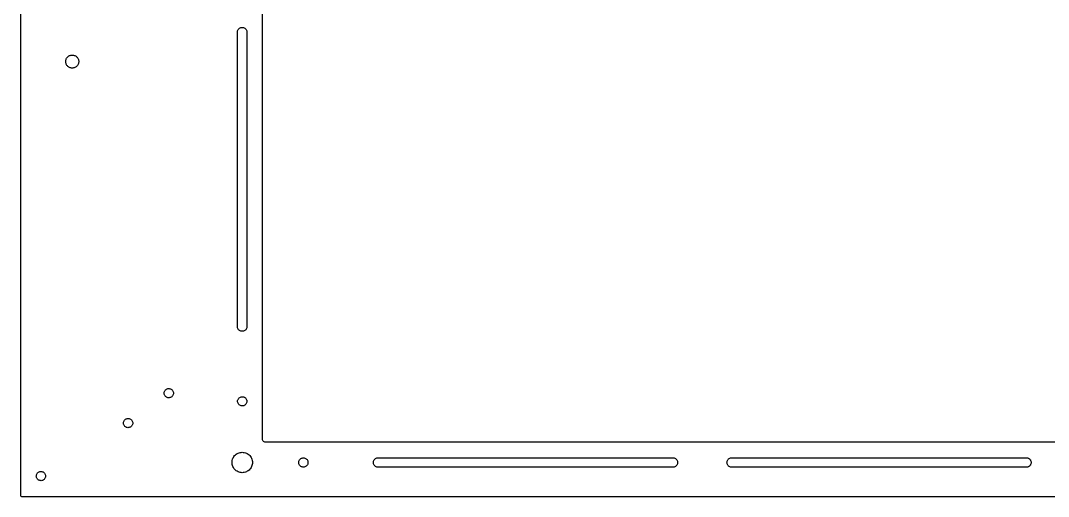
# Model space of a CAD drawing. Header units: metres. Extents: x -319 to 319, y -232 to 232.
# Drawn here: x -319 to 59, y -232.5 to -57.4 of the extents above; entities that cross this region are included whole.
import ezdxf

# ---------------------------------------------------------------- set-up
doc = ezdxf.new("R2010")
doc.units = ezdxf.units.M

msp = doc.modelspace()

# ---------------------------------------------------------------- linework, layer by layer
for p, q in [((-319, 232), (-319, -232)), ((-230, -211.5), (-230, 211.5)), ((-238.823, -60.5207), (-238.646, -60.3441)), ((-238.646, -60.3441), (-238.446, -60.1945)), ((-238.446, -60.1945), (-238.227, -60.0748)), ((-238.227, -60.0748), (-237.993, -59.9875)), ((-237.993, -59.9875), (-237.749, -59.9345)), ((-237.749, -59.9345), (-237.5, -59.9167)), ((-237.5, -59.9167), (-237.251, -59.9345)), ((-237.251, -59.9345), (-237.007, -59.9875)), ((-237.007, -59.9875), (-236.773, -60.0748)), ((-236.773, -60.0748), (-236.554, -60.1945)), ((-236.554, -60.1945), (-236.354, -60.3441)), ((-236.354, -60.3441), (-236.177, -60.5207)), ((-239.25, -61.6667), (-239.232, -61.4176)), ((-239.25, -170), (-239.25, -61.6667)), ((-239.232, -61.4176), (-239.179, -61.1736)), ((-239.179, -61.1736), (-239.092, -60.9397)), ((-239.092, -60.9397), (-238.972, -60.7205)), ((-238.972, -60.7205), (-238.823, -60.5207)), ((-236.177, -60.5207), (-236.028, -60.7205)), ((-236.028, -60.7205), (-235.908, -60.9397)), ((-235.908, -60.9397), (-235.821, -61.1736)), ((-235.821, -61.1736), (-235.768, -61.4176)), ((-235.768, -61.4176), (-235.75, -61.6667)), ((-235.75, -61.6667), (-235.75, -170)), ((-302.348, -72.001), (-302.283, -71.7584)), ((-302.283, -71.7584), (-302.193, -71.5238)), ((-302.193, -71.5238), (-302.078, -71.3)), ((-302.078, -71.3), (-301.942, -71.0893)), ((-301.942, -71.0893), (-301.784, -70.8941)), ((-301.784, -70.8941), (-301.606, -70.7164)), ((-301.606, -70.7164), (-301.411, -70.5583)), ((-301.411, -70.5583), (-301.2, -70.4215)), ((-301.2, -70.4215), (-300.976, -70.3075)), ((-300.976, -70.3075), (-300.742, -70.2175)), ((-300.742, -70.2175), (-300.499, -70.1524)), ((-300.499, -70.1524), (-300.251, -70.1131)), ((-300.251, -70.1131), (-300, -70.1)), ((-300, -70.1), (-299.749, -70.1131)), ((-299.749, -70.1131), (-299.501, -70.1524)), ((-299.501, -70.1524), (-299.258, -70.2175)), ((-299.258, -70.2175), (-299.024, -70.3075)), ((-299.024, -70.3075), (-298.8, -70.4215)), ((-298.8, -70.4215), (-298.589, -70.5583)), ((-298.589, -70.5583), (-298.394, -70.7164)), ((-298.394, -70.7164), (-298.216, -70.8941)), ((-298.216, -70.8941), (-298.058, -71.0893)), ((-298.058, -71.0893), (-297.922, -71.3)), ((-297.922, -71.3), (-297.807, -71.5238)), ((-297.807, -71.5238), (-297.717, -71.7584)), ((-297.717, -71.7584), (-297.652, -72.001)), ((-302.4, -72.5), (-302.387, -72.2491)), ((-302.387, -72.7509), (-302.4, -72.5)), ((-302.387, -72.2491), (-302.348, -72.001)), ((-302.348, -72.999), (-302.387, -72.7509)), ((-302.283, -73.2416), (-302.348, -72.999)), ((-302.193, -73.4762), (-302.283, -73.2416)), ((-302.078, -73.7), (-302.193, -73.4762)), ((-301.942, -73.9107), (-302.078, -73.7)), ((-301.784, -74.1059), (-301.942, -73.9107)), ((-301.606, -74.2835), (-301.784, -74.1059)), ((-301.411, -74.4416), (-301.606, -74.2835)), ((-301.2, -74.5785), (-301.411, -74.4416)), ((-300.976, -74.6925), (-301.2, -74.5785)), ((-300.742, -74.7825), (-300.976, -74.6925)), ((-300.499, -74.8475), (-300.742, -74.7825)), ((-300.251, -74.8869), (-300.499, -74.8475)), ((-300, -74.9), (-300.251, -74.8869)), ((-299.749, -74.8869), (-300, -74.9)), ((-299.501, -74.8475), (-299.749, -74.8869)), ((-299.258, -74.7825), (-299.501, -74.8475)), ((-299.024, -74.6925), (-299.258, -74.7825)), ((-298.8, -74.5785), (-299.024, -74.6925)), ((-298.589, -74.4416), (-298.8, -74.5785)), ((-298.394, -74.2835), (-298.589, -74.4416)), ((-298.216, -74.1059), (-298.394, -74.2835)), ((-298.058, -73.9107), (-298.216, -74.1059)), ((-297.922, -73.7), (-298.058, -73.9107)), ((-297.807, -73.4762), (-297.922, -73.7)), ((-297.717, -73.2416), (-297.807, -73.4762)), ((-297.652, -72.999), (-297.717, -73.2416)), ((-297.652, -72.001), (-297.613, -72.2491)), ((-297.613, -72.7509), (-297.652, -72.999)), ((-297.613, -72.2491), (-297.6, -72.5)), ((-297.6, -72.5), (-297.613, -72.7509)), ((-239.232, -170.249), (-239.25, -170)), ((-235.75, -170), (-235.768, -170.249)), ((-239.179, -170.493), (-239.232, -170.249)), ((-239.092, -170.727), (-239.179, -170.493)), ((-238.972, -170.946), (-239.092, -170.727)), ((-238.823, -171.146), (-238.972, -170.946)), ((-238.646, -171.323), (-238.823, -171.146)), ((-238.446, -171.472), (-238.646, -171.323)), ((-238.227, -171.592), (-238.446, -171.472)), ((-237.993, -171.679), (-238.227, -171.592)), ((-237.749, -171.732), (-237.993, -171.679)), ((-237.5, -171.75), (-237.749, -171.732)), ((-237.251, -171.732), (-237.5, -171.75)), ((-237.007, -171.679), (-237.251, -171.732)), ((-236.773, -171.592), (-237.007, -171.679)), ((-236.554, -171.472), (-236.773, -171.592)), ((-236.354, -171.323), (-236.554, -171.472)), ((-236.177, -171.146), (-236.354, -171.323)), ((-236.028, -170.946), (-236.177, -171.146)), ((-235.908, -170.727), (-236.028, -170.946)), ((-235.821, -170.493), (-235.908, -170.727)), ((-235.768, -170.249), (-235.821, -170.493)), ((-266.195, -194.376), (-266.159, -194.13)), ((-266.195, -194.624), (-266.195, -194.376)), ((-266.159, -194.87), (-266.195, -194.624)), ((-266.159, -194.13), (-266.088, -193.893)), ((-266.088, -195.107), (-266.159, -194.87)), ((-266.088, -193.893), (-265.982, -193.668)), ((-265.982, -195.332), (-266.088, -195.107)), ((-265.982, -193.668), (-265.846, -193.461)), ((-265.846, -195.539), (-265.982, -195.332)), ((-265.846, -193.461), (-265.68, -193.276)), ((-265.68, -195.724), (-265.846, -195.539)), ((-265.68, -193.276), (-265.489, -193.117)), ((-265.489, -195.883), (-265.68, -195.724)), ((-265.489, -193.117), (-265.277, -192.988)), ((-265.277, -196.012), (-265.489, -195.883)), ((-265.277, -192.988), (-265.049, -192.891)), ((-265.049, -196.109), (-265.277, -196.012)), ((-265.049, -192.891), (-264.809, -192.828)), ((-264.809, -196.172), (-265.049, -196.109)), ((-264.809, -192.828), (-264.562, -192.801)), ((-264.562, -196.199), (-264.809, -196.172)), ((-264.562, -192.801), (-264.314, -192.81)), ((-264.314, -196.19), (-264.562, -196.199)), ((-264.314, -192.81), (-264.07, -192.855)), ((-264.07, -196.145), (-264.314, -196.19)), ((-264.07, -192.855), (-263.835, -192.935)), ((-263.835, -196.065), (-264.07, -196.145)), ((-263.835, -192.935), (-263.614, -193.049)), ((-263.614, -195.951), (-263.835, -196.065)), ((-263.614, -193.049), (-263.413, -193.193)), ((-263.413, -195.807), (-263.614, -195.951)), ((-263.413, -193.193), (-263.234, -193.366)), ((-263.234, -195.634), (-263.413, -195.807)), ((-263.234, -193.366), (-263.082, -193.562)), ((-263.082, -195.438), (-263.234, -195.634)), ((-263.082, -193.562), (-262.961, -193.778)), ((-262.961, -195.222), (-263.082, -195.438)), ((-262.961, -193.778), (-262.872, -194.01)), ((-262.872, -194.99), (-262.961, -195.222)), ((-262.872, -194.01), (-262.818, -194.252)), ((-262.818, -194.748), (-262.872, -194.99)), ((-262.818, -194.252), (-262.8, -194.5)), ((-262.8, -194.5), (-262.818, -194.748)), ((-238.918, -196.562), (-238.766, -196.366)), ((-238.766, -196.366), (-238.587, -196.193)), ((-238.587, -196.193), (-238.386, -196.049)), ((-238.386, -196.049), (-238.165, -195.935)), ((-238.165, -195.935), (-237.93, -195.855)), ((-237.93, -195.855), (-237.686, -195.81)), ((-237.686, -195.81), (-237.438, -195.801)), ((-237.438, -195.801), (-237.191, -195.828)), ((-237.191, -195.828), (-236.951, -195.891)), ((-236.951, -195.891), (-236.723, -195.988)), ((-236.723, -195.988), (-236.511, -196.117)), ((-236.511, -196.117), (-236.32, -196.276)), ((-236.32, -196.276), (-236.154, -196.461)), ((-236.154, -196.461), (-236.018, -196.668)), ((-239.2, -197.5), (-239.182, -197.252)), ((-239.182, -197.748), (-239.2, -197.5)), ((-239.182, -197.252), (-239.128, -197.01)), ((-239.128, -197.99), (-239.182, -197.748)), ((-239.128, -197.01), (-239.039, -196.778)), ((-239.039, -198.222), (-239.128, -197.99)), ((-239.039, -196.778), (-238.918, -196.562)), ((-238.918, -198.438), (-239.039, -198.222)), ((-238.766, -198.634), (-238.918, -198.438)), ((-238.587, -198.807), (-238.766, -198.634)), ((-238.386, -198.951), (-238.587, -198.807)), ((-238.165, -199.065), (-238.386, -198.951)), ((-237.93, -199.145), (-238.165, -199.065)), ((-237.686, -199.19), (-237.93, -199.145)), ((-237.438, -199.199), (-237.686, -199.19)), ((-237.191, -199.172), (-237.438, -199.199)), ((-236.951, -199.109), (-237.191, -199.172)), ((-236.723, -199.012), (-236.951, -199.109)), ((-236.511, -198.883), (-236.723, -199.012)), ((-236.32, -198.724), (-236.511, -198.883)), ((-236.154, -198.539), (-236.32, -198.724)), ((-236.018, -198.332), (-236.154, -198.539)), ((-236.018, -196.668), (-235.912, -196.893)), ((-235.912, -198.107), (-236.018, -198.332)), ((-235.912, -196.893), (-235.841, -197.13)), ((-235.841, -197.87), (-235.912, -198.107)), ((-235.841, -197.13), (-235.805, -197.376)), ((-235.805, -197.624), (-235.841, -197.87)), ((-235.805, -197.376), (-235.805, -197.624)), ((-280.439, -204.117), (-280.227, -203.988)), ((-280.227, -203.988), (-279.999, -203.891)), ((-279.999, -203.891), (-279.759, -203.828)), ((-279.759, -203.828), (-279.512, -203.801)), ((-279.512, -203.801), (-279.264, -203.81)), ((-279.264, -203.81), (-279.02, -203.855)), ((-279.02, -203.855), (-278.785, -203.935)), ((-278.785, -203.935), (-278.564, -204.049)), ((-278.564, -204.049), (-278.363, -204.193)), ((-281.145, -205.376), (-281.109, -205.13)), ((-281.145, -205.624), (-281.145, -205.376)), ((-281.109, -205.87), (-281.145, -205.624)), ((-281.109, -205.13), (-281.038, -204.893)), ((-281.038, -206.107), (-281.109, -205.87)), ((-281.038, -204.893), (-280.932, -204.668)), ((-280.932, -206.332), (-281.038, -206.107)), ((-280.932, -204.668), (-280.796, -204.461)), ((-280.796, -206.539), (-280.932, -206.332)), ((-280.796, -204.461), (-280.63, -204.276)), ((-280.63, -206.724), (-280.796, -206.539)), ((-280.63, -204.276), (-280.439, -204.117)), ((-280.439, -206.883), (-280.63, -206.724)), ((-280.227, -207.012), (-280.439, -206.883)), ((-279.999, -207.109), (-280.227, -207.012)), ((-279.759, -207.172), (-279.999, -207.109)), ((-279.512, -207.199), (-279.759, -207.172)), ((-279.264, -207.19), (-279.512, -207.199)), ((-279.02, -207.145), (-279.264, -207.19)), ((-278.785, -207.065), (-279.02, -207.145)), ((-278.564, -206.951), (-278.785, -207.065)), ((-278.363, -206.807), (-278.564, -206.951)), ((-278.363, -204.193), (-278.184, -204.366)), ((-278.184, -206.634), (-278.363, -206.807)), ((-278.184, -204.366), (-278.032, -204.562)), ((-278.032, -206.438), (-278.184, -206.634)), ((-278.032, -204.562), (-277.911, -204.778)), ((-277.911, -206.222), (-278.032, -206.438)), ((-277.911, -204.778), (-277.822, -205.01)), ((-277.822, -205.99), (-277.911, -206.222)), ((-277.822, -205.01), (-277.768, -205.252)), ((-277.768, -205.748), (-277.822, -205.99)), ((-277.768, -205.252), (-277.75, -205.5)), ((-277.75, -205.5), (-277.768, -205.748)), ((-229.975, -211.723), (-230, -211.5)), ((-229.901, -211.934), (-229.975, -211.723)), ((-229.782, -212.123), (-229.901, -211.934)), ((-229.623, -212.282), (-229.782, -212.123)), ((-229.434, -212.401), (-229.623, -212.282)), ((-229.223, -212.475), (-229.434, -212.401)), ((-229, -212.5), (-229.223, -212.475)), ((229, -212.5), (-229, -212.5)), ((-241.168, -219.22), (-241.066, -218.841)), ((-241.066, -218.841), (-240.926, -218.475)), ((-240.926, -218.475), (-240.748, -218.125)), ((-240.748, -218.125), (-240.534, -217.796)), ((-240.534, -217.796), (-240.287, -217.491)), ((-240.287, -217.491), (-240.009, -217.213)), ((-240.009, -217.213), (-239.704, -216.966)), ((-239.704, -216.966), (-239.375, -216.752)), ((-239.375, -216.752), (-239.025, -216.574)), ((-239.025, -216.574), (-238.659, -216.434)), ((-238.659, -216.434), (-238.28, -216.332)), ((-238.28, -216.332), (-237.892, -216.271)), ((-237.892, -216.271), (-237.5, -216.25)), ((-237.5, -216.25), (-237.108, -216.271)), ((-237.108, -216.271), (-236.72, -216.332)), ((-236.72, -216.332), (-236.341, -216.434)), ((-236.341, -216.434), (-235.975, -216.574)), ((-235.975, -216.574), (-235.625, -216.752)), ((-235.625, -216.752), (-235.296, -216.966)), ((-235.296, -216.966), (-234.991, -217.213)), ((-234.991, -217.213), (-234.713, -217.491)), ((-234.713, -217.491), (-234.466, -217.796)), ((-234.466, -217.796), (-234.252, -218.125)), ((-234.252, -218.125), (-234.074, -218.475)), ((-234.074, -218.475), (-233.934, -218.841)), ((-233.934, -218.841), (-233.832, -219.22)), ((-216.539, -219.278), (-216.418, -219.062)), ((-216.418, -219.062), (-216.266, -218.866)), ((-216.266, -218.866), (-216.087, -218.693)), ((-216.087, -218.693), (-215.886, -218.549)), ((-215.886, -218.549), (-215.665, -218.435)), ((-215.665, -218.435), (-215.43, -218.355)), ((-215.43, -218.355), (-215.186, -218.31)), ((-215.186, -218.31), (-214.938, -218.301)), ((-214.938, -218.301), (-214.691, -218.328)), ((-214.691, -218.328), (-214.451, -218.391)), ((-214.451, -218.391), (-214.223, -218.488)), ((-214.223, -218.488), (-214.011, -218.617)), ((-214.011, -218.617), (-213.82, -218.776)), ((-213.82, -218.776), (-213.654, -218.961)), ((-213.654, -218.961), (-213.518, -219.168)), ((-213.518, -219.168), (-213.412, -219.393)), ((-189.092, -219.273), (-188.972, -219.054)), ((-188.972, -219.054), (-188.823, -218.854)), ((-188.823, -218.854), (-188.646, -218.677)), ((-188.646, -218.677), (-188.446, -218.528)), ((-188.446, -218.528), (-188.227, -218.408)), ((-188.227, -218.408), (-187.993, -218.321)), ((-187.993, -218.321), (-187.749, -218.268)), ((-187.749, -218.268), (-187.5, -218.25)), ((-187.5, -218.25), (-79.1667, -218.25)), ((-79.1667, -218.25), (-78.9176, -218.268)), ((-78.9176, -218.268), (-78.6736, -218.321)), ((-78.6736, -218.321), (-78.4397, -218.408)), ((-78.4397, -218.408), (-78.2205, -218.528)), ((-78.2205, -218.528), (-78.0207, -218.677)), ((-78.0207, -218.677), (-77.8441, -218.854)), ((-77.8441, -218.854), (-77.6945, -219.054)), ((-77.6945, -219.054), (-77.5748, -219.273)), ((-59.0918, -219.273), (-58.9722, -219.054)), ((-58.9722, -219.054), (-58.8226, -218.854)), ((-58.8226, -218.854), (-58.646, -218.677)), ((-58.646, -218.677), (-58.4461, -218.528)), ((-58.4461, -218.528), (-58.227, -218.408)), ((-58.227, -218.408), (-57.993, -218.321)), ((-57.993, -218.321), (-57.749, -218.268)), ((-57.749, -218.268), (-57.5, -218.25)), ((-57.5, -218.25), (50.8333, -218.25)), ((50.8333, -218.25), (51.0824, -218.268)), ((51.0824, -218.268), (51.3264, -218.321)), ((51.3264, -218.321), (51.5603, -218.408)), ((51.5603, -218.408), (51.7794, -218.528)), ((51.7794, -218.528), (51.9793, -218.677)), ((51.9793, -218.677), (52.1559, -218.854)), ((52.1559, -218.854), (52.3055, -219.054)), ((52.3055, -219.054), (52.4252, -219.273)), ((-241.25, -220), (-241.229, -219.608)), ((-241.229, -220.392), (-241.25, -220)), ((-241.229, -219.608), (-241.168, -219.22)), ((-241.168, -220.78), (-241.229, -220.392)), ((-241.066, -221.159), (-241.168, -220.78)), ((-240.926, -221.525), (-241.066, -221.159)), ((-240.748, -221.875), (-240.926, -221.525)), ((-240.534, -222.204), (-240.748, -221.875)), ((-240.287, -222.509), (-240.534, -222.204)), ((-240.009, -222.787), (-240.287, -222.509)), ((-239.704, -223.034), (-240.009, -222.787)), ((-234.991, -222.787), (-235.296, -223.034)), ((-234.713, -222.509), (-234.991, -222.787)), ((-234.466, -222.204), (-234.713, -222.509)), ((-234.252, -221.875), (-234.466, -222.204)), ((-234.074, -221.525), (-234.252, -221.875)), ((-233.934, -221.159), (-234.074, -221.525)), ((-233.832, -220.78), (-233.934, -221.159)), ((-233.832, -219.22), (-233.771, -219.608)), ((-233.771, -220.392), (-233.832, -220.78)), ((-233.771, -219.608), (-233.75, -220)), ((-233.75, -220), (-233.771, -220.392)), ((-216.7, -220), (-216.682, -219.752)), ((-216.682, -220.248), (-216.7, -220)), ((-216.682, -219.752), (-216.628, -219.51)), ((-216.628, -220.49), (-216.682, -220.248)), ((-216.628, -219.51), (-216.539, -219.278)), ((-216.539, -220.722), (-216.628, -220.49)), ((-216.418, -220.938), (-216.539, -220.722)), ((-216.266, -221.134), (-216.418, -220.938)), ((-216.087, -221.307), (-216.266, -221.134)), ((-215.886, -221.451), (-216.087, -221.307)), ((-215.665, -221.565), (-215.886, -221.451)), ((-215.43, -221.645), (-215.665, -221.565)), ((-215.186, -221.69), (-215.43, -221.645)), ((-214.938, -221.699), (-215.186, -221.69)), ((-214.691, -221.672), (-214.938, -221.699)), ((-214.451, -221.609), (-214.691, -221.672)), ((-214.223, -221.512), (-214.451, -221.609)), ((-214.011, -221.383), (-214.223, -221.512)), ((-213.82, -221.224), (-214.011, -221.383)), ((-213.654, -221.039), (-213.82, -221.224)), ((-213.518, -220.832), (-213.654, -221.039)), ((-213.412, -220.607), (-213.518, -220.832)), ((-213.412, -219.393), (-213.341, -219.63)), ((-213.341, -220.37), (-213.412, -220.607)), ((-213.341, -219.63), (-213.305, -219.876)), ((-213.305, -220.124), (-213.341, -220.37)), ((-213.305, -219.876), (-213.305, -220.124)), ((-189.25, -220), (-189.232, -219.751)), ((-189.232, -220.249), (-189.25, -220)), ((-189.232, -219.751), (-189.179, -219.507)), ((-189.179, -220.493), (-189.232, -220.249)), ((-189.179, -219.507), (-189.092, -219.273)), ((-189.092, -220.727), (-189.179, -220.493)), ((-188.972, -220.946), (-189.092, -220.727)), ((-188.823, -221.146), (-188.972, -220.946)), ((-188.646, -221.323), (-188.823, -221.146)), ((-188.446, -221.472), (-188.646, -221.323)), ((-188.227, -221.592), (-188.446, -221.472)), ((-187.993, -221.679), (-188.227, -221.592)), ((-187.749, -221.732), (-187.993, -221.679)), ((-187.5, -221.75), (-187.749, -221.732)), ((-79.1667, -221.75), (-187.5, -221.75)), ((-78.9176, -221.732), (-79.1667, -221.75)), ((-78.6736, -221.679), (-78.9176, -221.732)), ((-78.4397, -221.592), (-78.6736, -221.679)), ((-78.2205, -221.472), (-78.4397, -221.592)), ((-78.0207, -221.323), (-78.2205, -221.472)), ((-77.8441, -221.146), (-78.0207, -221.323)), ((-77.6945, -220.946), (-77.8441, -221.146)), ((-77.5748, -220.727), (-77.6945, -220.946)), ((-77.5748, -219.273), (-77.4875, -219.507)), ((-77.4875, -220.493), (-77.5748, -220.727)), ((-77.4875, -219.507), (-77.4345, -219.751)), ((-77.4345, -220.249), (-77.4875, -220.493)), ((-77.4345, -219.751), (-77.4167, -220)), ((-77.4167, -220), (-77.4345, -220.249)), ((-59.25, -220), (-59.2322, -219.751)), ((-59.2322, -220.249), (-59.25, -220)), ((-59.2322, -219.751), (-59.1791, -219.507)), ((-59.1791, -220.493), (-59.2322, -220.249)), ((-59.1791, -219.507), (-59.0918, -219.273)), ((-59.0918, -220.727), (-59.1791, -220.493)), ((-58.9722, -220.946), (-59.0918, -220.727)), ((-58.8226, -221.146), (-58.9722, -220.946)), ((-58.646, -221.323), (-58.8226, -221.146)), ((-58.4461, -221.472), (-58.646, -221.323)), ((-58.227, -221.592), (-58.4461, -221.472)), ((-57.993, -221.679), (-58.227, -221.592)), ((-57.749, -221.732), (-57.993, -221.679)), ((-57.5, -221.75), (-57.749, -221.732)), ((50.8333, -221.75), (-57.5, -221.75)), ((51.0824, -221.732), (50.8333, -221.75)), ((51.3264, -221.679), (51.0824, -221.732)), ((51.5603, -221.592), (51.3264, -221.679)), ((51.7794, -221.472), (51.5603, -221.592)), ((51.9793, -221.323), (51.7794, -221.472)), ((52.1559, -221.146), (51.9793, -221.323)), ((52.3055, -220.946), (52.1559, -221.146)), ((52.4252, -220.727), (52.3055, -220.946)), ((52.4252, -219.273), (52.5124, -219.507)), ((52.5124, -220.493), (52.4252, -220.727)), ((52.5124, -219.507), (52.5655, -219.751)), ((52.5655, -220.249), (52.5124, -220.493)), ((52.5655, -219.751), (52.5833, -220)), ((52.5833, -220), (52.5655, -220.249)), ((-313.2, -225), (-313.182, -224.752)), ((-313.182, -225.248), (-313.2, -225)), ((-313.182, -224.752), (-313.128, -224.51)), ((-313.128, -225.49), (-313.182, -225.248)), ((-313.128, -224.51), (-313.039, -224.278)), ((-313.039, -225.722), (-313.128, -225.49)), ((-313.039, -224.278), (-312.918, -224.062)), ((-312.918, -225.938), (-313.039, -225.722)), ((-312.918, -224.062), (-312.766, -223.866)), ((-312.766, -226.134), (-312.918, -225.938)), ((-312.766, -223.866), (-312.587, -223.693)), ((-312.587, -226.307), (-312.766, -226.134)), ((-312.587, -223.693), (-312.386, -223.549)), ((-312.386, -226.451), (-312.587, -226.307)), ((-312.386, -223.549), (-312.165, -223.435)), ((-312.165, -226.565), (-312.386, -226.451)), ((-312.165, -223.435), (-311.93, -223.355)), ((-311.93, -226.645), (-312.165, -226.565)), ((-311.93, -223.355), (-311.686, -223.31)), ((-311.686, -226.69), (-311.93, -226.645)), ((-311.686, -223.31), (-311.438, -223.301)), ((-311.438, -226.699), (-311.686, -226.69)), ((-311.438, -223.301), (-311.191, -223.328)), ((-311.191, -226.672), (-311.438, -226.699)), ((-311.191, -223.328), (-310.951, -223.391)), ((-310.951, -226.609), (-311.191, -226.672)), ((-310.951, -223.391), (-310.723, -223.488)), ((-310.723, -226.512), (-310.951, -226.609)), ((-310.723, -223.488), (-310.511, -223.617)), ((-310.511, -226.383), (-310.723, -226.512)), ((-310.511, -223.617), (-310.32, -223.776)), ((-310.32, -226.224), (-310.511, -226.383)), ((-310.32, -223.776), (-310.154, -223.961)), ((-310.154, -226.039), (-310.32, -226.224)), ((-310.154, -223.961), (-310.018, -224.168)), ((-310.018, -225.832), (-310.154, -226.039)), ((-310.018, -224.168), (-309.912, -224.393)), ((-309.912, -225.607), (-310.018, -225.832)), ((-309.912, -224.393), (-309.841, -224.63)), ((-309.841, -225.37), (-309.912, -225.607)), ((-309.841, -224.63), (-309.805, -224.876)), ((-309.805, -225.124), (-309.841, -225.37)), ((-309.805, -224.876), (-309.805, -225.124)), ((-239.375, -223.248), (-239.704, -223.034)), ((-239.025, -223.426), (-239.375, -223.248)), ((-238.659, -223.566), (-239.025, -223.426)), ((-238.28, -223.668), (-238.659, -223.566)), ((-237.892, -223.729), (-238.28, -223.668)), ((-237.5, -223.75), (-237.892, -223.729)), ((-237.108, -223.729), (-237.5, -223.75)), ((-236.72, -223.668), (-237.108, -223.729)), ((-236.341, -223.566), (-236.72, -223.668)), ((-235.975, -223.426), (-236.341, -223.566)), ((-235.625, -223.248), (-235.975, -223.426)), ((-235.296, -223.034), (-235.625, -223.248)), ((-319, -232), (-318.962, -232.191)), ((-318.962, -232.191), (-318.854, -232.354)), ((-318.854, -232.354), (-318.691, -232.462)), ((-318.691, -232.462), (-318.5, -232.5)), ((-318.5, -232.5), (318.5, -232.5))]:
    msp.add_line(p, q)

doc.saveas('drawing.dxf')
